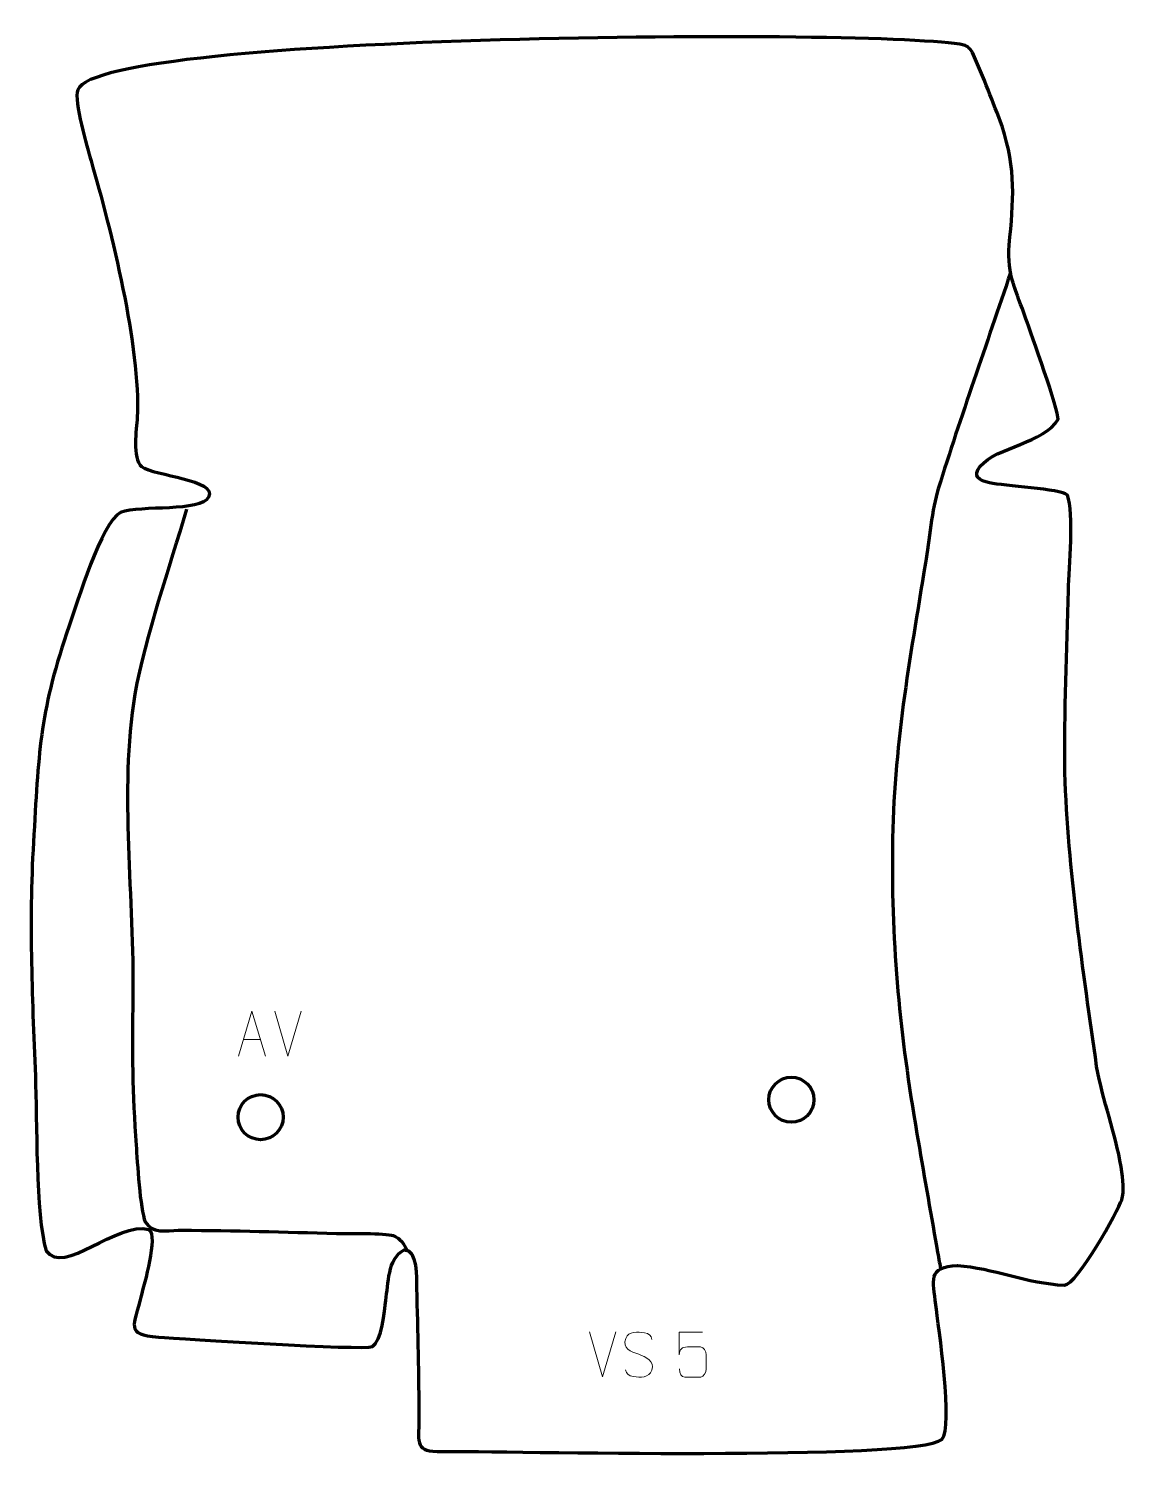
# Model space of a CAD drawing. Header units: millimetres. Extents: x -539 to 68, y 53 to 847.
import ezdxf

# ---------------------------------------------------------------- set-up
doc = ezdxf.new("R2010")
doc.units = ezdxf.units.MM
doc.header["$MEASUREMENT"] = 0
doc.layers.add('layer 2', color=7, linetype='Continuous')
doc.layers.add('layer 3', color=7, linetype='Continuous')

msp = doc.modelspace()

# ---------------------------------------------------------------- linework, layer by layer
at = {"layer": 'layer 2', "color": 142, "lineweight": 200}
for centre in [(-116.4167, 252.9646), (-410.6336, 243.3072)]:
    msp.add_ellipse(centre, major_axis=(0, 12.5), ratio=1, dxfattribs=at)
at = {"layer": 'layer 2', "color": 140, "lineweight": 158}
for points, knots in [([(5.0713, 711.4285), (-8.2328, 671.6993), (-22.5301, 631.5306), (-35.0056, 591.6218), (-35.0056, 591.6218), (-38.4249, 580.6835), (-40.1045, 562.5492), (-42.0762, 550.4826), (-42.0762, 550.4826), (-51.0049, 496.0808), (-59.7813, 448.4097), (-60.4001, 392.7648), (-60.4001, 392.7648), (-60.9643, 336.9373), (-56.2581, 289.0598), (-46.7944, 234.1456), (-46.7944, 234.1456), (-43.1584, 213.0475), (-39.5845, 191.9764), (-35.7941, 170.9011), (-35.7941, 170.9011), (-35.177, 167.4772), (-34.5613, 164.0531), (-33.9475, 160.6286), (-33.9475, 160.6286), (-33.9475, 160.6286), (-33.6844, 159.1588), (-33.6844, 159.1588)], [0, 0, 0, 0, 0.125, 0.125, 0.125, 0.125, 0.25, 0.25, 0.25, 0.25, 0.375, 0.375, 0.375, 0.375, 0.5, 0.5, 0.5, 0.5, 0.625, 0.625, 0.625, 0.625, 0.75, 0.75, 0.75, 0.75, 1, 1, 1, 1]), ([(-451.7767, 580.2548), (-461.2692, 547.4058), (-474.3011, 510.9256), (-480.3591, 477.6553), (-480.3591, 477.6553), (-489.2348, 422.8852), (-480.4888, 364.7412), (-481.4239, 309.083), (-481.4239, 309.083), (-481.8972, 280.9103), (-481.6952, 255.9341), (-479.6149, 227.763), (-479.6149, 227.763), (-478.9666, 218.9836), (-477.5175, 192.063), (-474.5726, 185.3342), (-474.5726, 185.3342), (-471.0317, 178.5894), (-462.7531, 180.4113), (-456.2709, 180.5857), (-456.2709, 180.5857), (-456.2709, 180.5857), (-454.1944, 180.6021), (-454.1944, 180.6021), (-454.1944, 180.6021), (-425.6018, 180.5245), (-397.0462, 179.5925), (-368.466, 178.8917), (-368.466, 178.8917), (-362.1449, 178.7624), (-341.6766, 179.2008), (-337.0523, 177.6325), (-337.0523, 177.6325), (-333.0075, 176.2607), (-331.3404, 172.9108), (-329.2968, 169.4597)], [0, 0, 0, 0, 0.1, 0.1, 0.1, 0.1, 0.2, 0.2, 0.2, 0.2, 0.3, 0.3, 0.3, 0.3, 0.4, 0.4, 0.4, 0.4, 0.5, 0.5, 0.5, 0.5, 0.6, 0.6, 0.6, 0.6, 0.7, 0.7, 0.7, 0.7, 0.8, 0.8, 0.8, 0.8, 1, 1, 1, 1])]:
    msp.add_open_spline(points, degree=3, knots=knots, dxfattribs=at)
at = {"layer": 'layer 3', "color": 242, "lineweight": 158}
msp.add_open_spline([(-16.0803, 833.3255), (-9.9029, 819.5765), (-4.4177, 805.5265), (0.3452, 792.6067), (0.3452, 792.6067), (8.3168, 768.1898), (6.697, 751.538), (4.3286, 726.698), (4.3286, 726.698), (2.9668, 709.7115), (8.3823, 701.2739), (13.5817, 685.7758), (13.5817, 685.7758), (16.2935, 677.7933), (32.084, 634.5408), (31.4098, 630.0963), (31.4098, 630.0963), (23.6078, 616.926), (-2.1642, 614.8637), (-11.8144, 604.1293), (-11.8144, 604.1293), (-16.2491, 598.3782), (-12.286, 596.2698), (-6.5404, 594.8158), (-6.5404, 594.8158), (1.3585, 593.1648), (32.7333, 591.5845), (36.6444, 588.1315), (36.6444, 588.1315), (40.4628, 577.7905), (37.5155, 548.173), (37.1821, 535.3874), (37.1821, 535.3874), (36.3174, 502.0371), (34.7968, 467.5241), (35.1763, 434.2574), (35.1763, 434.2574), (36.9472, 380.0184), (45.2624, 325.1814), (52.8082, 271.449), (52.8082, 271.449), (56.2043, 252.3129), (63.2628, 234.4078), (66.339, 215.7626), (66.339, 215.7626), (67.5725, 208.2859), (68.1559, 202.3064), (66.6992, 197.5572), (66.6992, 197.5572), (64.8604, 191.5621), (41.8105, 150.259), (35.0316, 150.1797), (35.0316, 150.1797), (14.4352, 150.9965), (-4.9898, 159.8712), (-24.3639, 161.054), (-24.3639, 161.054), (-41.0405, 160.3753), (-37.8465, 152.7669), (-36.3456, 139.3656), (-36.3456, 139.3656), (-35.0004, 127.9101), (-26.3693, 70.8603), (-33.0414, 64.7128), (-33.0414, 64.7128), (-46.2645, 52.5296), (-278.9762, 58.4094), (-310.165, 58.016), (-310.165, 58.016), (-325.3541, 57.8059), (-322.8959, 62.1783), (-322.9198, 76.0058), (-322.9198, 76.0058), (-322.9616, 100.1601), (-323.5919, 124.3824), (-324.1707, 148.5321), (-324.1707, 148.5321), (-324.3078, 154.2641), (-323.4961, 169.7569), (-331.1178, 169.816), (-331.1178, 169.816), (-340.3417, 164.5553), (-339.7353, 150.9796), (-341.2465, 141.7049), (-341.2465, 141.7049), (-342.0362, 136.2773), (-343.4588, 118.6173), (-348.6078, 116.235), (-348.6078, 116.235), (-353.911, 113.7813), (-455.1298, 120.5997), (-467.1558, 121.3597), (-467.1558, 121.3597), (-486.3498, 122.8661), (-480.5371, 127.6915), (-476.8303, 144.1793), (-476.8303, 144.1793), (-475.37, 150.1343), (-467.3211, 177.4619), (-472.4896, 181.0108), (-472.4896, 181.0108), (-490.3567, 185.8641), (-519.9033, 155.0403), (-529.4851, 169.2444), (-529.4851, 169.2444), (-535.4314, 188.9171), (-534.5572, 242.6845), (-535.4676, 265.9965), (-535.4676, 265.9965), (-537.3267, 311.9518), (-539.1921, 353.8502), (-536.2777, 399.992), (-536.2777, 399.992), (-533.629, 447.4661), (-532.6208, 469.8211), (-516.673, 515.6577), (-516.673, 515.6577), (-512.358, 528.1505), (-498.9251, 573.0316), (-488.2687, 578.3952), (-488.2687, 578.3952), (-476.8891, 582.6991), (-443.7568, 578.4443), (-439.4445, 586.9653), (-439.4445, 586.9653), (-434.5212, 596.6933), (-469.3149, 598.6218), (-476.7102, 603.9323), (-476.7102, 603.9323), (-481.8973, 608.4517), (-479.415, 624.69), (-478.983, 630.9686), (-478.983, 630.9686), (-477.1435, 670.4016), (-493.392, 734.5034), (-504.5902, 773.4381), (-504.5902, 773.4381), (-506.6092, 780.458), (-514.4315, 806.5373), (-511.9518, 812.7766), (-511.9518, 812.7766), (-499.4444, 844.2485), (-63.9747, 846.6134), (-20.7784, 837.5283), (-20.7784, 837.5283), (-18.9512, 837.1441), (-16.7942, 834.9145), (-16.0803, 833.3255)], degree=3, knots=[0, 0, 0, 0, 0.02631579, 0.02631579, 0.02631579, 0.02631579, 0.05263158, 0.05263158, 0.05263158, 0.05263158, 0.07894737, 0.07894737, 0.07894737, 0.07894737, 0.10526316, 0.10526316, 0.10526316, 0.10526316, 0.13157895, 0.13157895, 0.13157895, 0.13157895, 0.15789474, 0.15789474, 0.15789474, 0.15789474, 0.18421053, 0.18421053, 0.18421053, 0.18421053, 0.21052632, 0.21052632, 0.21052632, 0.21052632, 0.23684211, 0.23684211, 0.23684211, 0.23684211, 0.26315789, 0.26315789, 0.26315789, 0.26315789, 0.28947368, 0.28947368, 0.28947368, 0.28947368, 0.31578947, 0.31578947, 0.31578947, 0.31578947, 0.34210526, 0.34210526, 0.34210526, 0.34210526, 0.36842105, 0.36842105, 0.36842105, 0.36842105, 0.39473684, 0.39473684, 0.39473684, 0.39473684, 0.42105263, 0.42105263, 0.42105263, 0.42105263, 0.44736842, 0.44736842, 0.44736842, 0.44736842, 0.47368421, 0.47368421, 0.47368421, 0.47368421, 0.5, 0.5, 0.5, 0.5, 0.52631579, 0.52631579, 0.52631579, 0.52631579, 0.55263158, 0.55263158, 0.55263158, 0.55263158, 0.57894737, 0.57894737, 0.57894737, 0.57894737, 0.60526316, 0.60526316, 0.60526316, 0.60526316, 0.63157895, 0.63157895, 0.63157895, 0.63157895, 0.65789474, 0.65789474, 0.65789474, 0.65789474, 0.68421053, 0.68421053, 0.68421053, 0.68421053, 0.71052632, 0.71052632, 0.71052632, 0.71052632, 0.73684211, 0.73684211, 0.73684211, 0.73684211, 0.76315789, 0.76315789, 0.76315789, 0.76315789, 0.78947368, 0.78947368, 0.78947368, 0.78947368, 0.81578947, 0.81578947, 0.81578947, 0.81578947, 0.84210526, 0.84210526, 0.84210526, 0.84210526, 0.86842105, 0.86842105, 0.86842105, 0.86842105, 0.89473684, 0.89473684, 0.89473684, 0.89473684, 0.92105263, 0.92105263, 0.92105263, 0.92105263, 0.94736842, 0.94736842, 0.94736842, 0.94736842, 1, 1, 1, 1], dxfattribs=at)
at = {"layer": 'layer 3', "color": 250, "lineweight": 9}
for points, knots in [([(-422.828, 277.0396), (-422.828, 277.0396), (-415.457, 301.9931), (-415.457, 301.9931), (-415.457, 301.9931), (-415.457, 301.9931), (-407.8871, 277.0396), (-407.8871, 277.0396)], [0, 0, 0, 0, 0.33333333, 0.33333333, 0.33333333, 0.33333333, 1, 1, 1, 1]), ([(-201.0582, 111.8902), (-205.3065, 113.3606), (-210.2146, 115.1564), (-208.2095, 120.6767), (-208.2095, 120.6767), (-206.706, 124.8166), (-201.4924, 124.4281), (-197.8888, 123.827), (-197.8888, 123.827), (-195.0282, 123.3498), (-194.1635, 122.1366), (-193.8529, 120.0525)], [0, 0, 0, 0, 0.25, 0.25, 0.25, 0.25, 0.5, 0.5, 0.5, 0.5, 1, 1, 1, 1]), ([(-165.6695, 124.1711), (-165.6695, 124.1711), (-178.5212, 124.1711), (-178.5212, 124.1711), (-178.5212, 124.1711), (-178.5209, 119.9405), (-178.5209, 115.7096), (-178.5212, 111.4784), (-178.5212, 111.4784), (-178.5215, 114.7885), (-176.8905, 115.8603), (-174.0785, 115.9208), (-174.0785, 115.9208), (-171.6389, 115.9211), (-169.1994, 115.9211), (-166.7602, 115.9208), (-166.7602, 115.9208), (-165.1104, 115.9276), (-163.6355, 113.5471), (-163.607, 111.4784), (-163.607, 111.4784), (-163.6073, 108.8911), (-163.6073, 106.3035), (-163.607, 103.7158), (-163.607, 103.7158), (-163.5608, 101.7564), (-165.0602, 99.3201), (-166.6861, 99.2616), (-166.6861, 99.2616), (-168.6426, 99.2619), (-173.5376, 99.2619), (-175.4946, 99.2616), (-175.4946, 99.2616), (-177.3401, 99.2528), (-178.4472, 101.2176), (-178.468, 103.7687)], [0, 0, 0, 0, 0.1, 0.1, 0.1, 0.1, 0.2, 0.2, 0.2, 0.2, 0.3, 0.3, 0.3, 0.3, 0.4, 0.4, 0.4, 0.4, 0.5, 0.5, 0.5, 0.5, 0.6, 0.6, 0.6, 0.6, 0.7, 0.7, 0.7, 0.7, 0.8, 0.8, 0.8, 0.8, 1, 1, 1, 1]), ([(-201.0582, 111.8901), (-197.0396, 110.2434), (-192.0101, 108.3551), (-193.8441, 102.9948), (-193.8441, 102.9948), (-195.3039, 98.7284), (-200.2147, 98.9851), (-203.9408, 99.5398), (-203.9408, 99.5398), (-206.6908, 99.9496), (-207.9117, 101.1631), (-208.2897, 103.2753)], [0, 0, 0, 0, 0.25, 0.25, 0.25, 0.25, 0.5, 0.5, 0.5, 0.5, 1, 1, 1, 1])]:
    msp.add_open_spline(points, degree=3, knots=knots, dxfattribs=at)
for points in [[(-395.4685, 277.0323), (-395.4685, 277.0323), (-402.7903, 301.9859), (-402.7903, 301.9859)], [(-388.1466, 301.9859), (-388.1466, 301.9859), (-395.4684, 277.0323), (-395.4684, 277.0323)], [(-420.1054, 286.289), (-420.1054, 286.289), (-410.6097, 286.289), (-410.6097, 286.289)], [(-221.0582, 99.4134), (-221.0582, 99.4134), (-228.38, 124.367), (-228.38, 124.367)], [(-213.7363, 124.367), (-213.7363, 124.367), (-221.0581, 99.4134), (-221.0581, 99.4134)]]:
    msp.add_open_spline(points, degree=3, dxfattribs=at)

doc.saveas('drawing.dxf')
